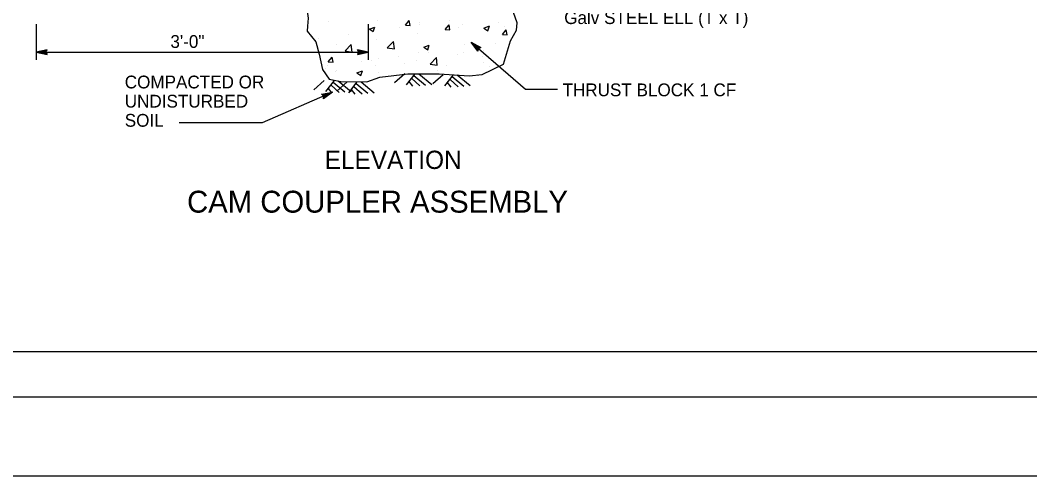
# Model space of a CAD drawing. Extents: x -893 to 867, y -474 to 712.
# Drawn here: x -567 to -13, y -474 to -224 of the extents above; entities that cross this region are included whole.
import ezdxf

# ---------------------------------------------------------------- set-up
doc = ezdxf.new("R2010")
doc.units = 0
for name, color, linetype in [('56 Stage 3 Anno', 7, 'Continuous'), ('57 Undefined', 7, 'Continuous'), ('59 Sndwall Anno', 7, 'Continuous'), ('border_PLOTTING-ELEMENTS', 7, 'Continuous'), ('border_rw_22x34_Cut_Lines', 7, 'Continuous'), ('border_SHEET', 7, 'Continuous')]:
    doc.layers.add(name, color=color, linetype=linetype)

msp = doc.modelspace()

# ---------------------------------------------------------------- linework, layer by layer
at = {"layer": '56 Stage 3 Anno'}
for p, q in [((-557.75, -226.47), (-557.75, -246.12)), ((-375.9, -226.47), (-375.9, -246.12)), ((-319.5, -236.51), (-289.73, -262.23)), ((-319.5, -236.51), (-319.5, -236.51)), ((-557.75, -241.92), (-375.9, -241.92)), ((-557.75, -241.92), (-557.75, -241.92)), ((-551.84, -240.61), (-551.84, -240.61)), ((-551.84, -243.23), (-551.84, -243.23)), ((-381.8, -240.61), (-381.8, -240.61)), ((-381.8, -243.24), (-381.8, -243.24)), ((-375.9, -241.92), (-375.9, -241.92)), ((-315.9, -241.37), (-315.9, -241.37)), ((-314.18, -239.39), (-314.18, -239.39)), ((-395.46, -263.83), (-433.94, -280.69)), ((-289.73, -262.23), (-272.17, -262.23)), ((-433.94, -280.69), (-479.51, -280.69))]:
    msp.add_line(p, q, dxfattribs=at)
for points in [[(-315.9, -241.37), (-319.5, -236.51), (-314.18, -239.39), (-314.56, -239.51), (-318.46, -237.4), (-315.83, -240.97), (-315.76, -240.57), (-317.44, -238.29), (-314.95, -239.64), (-315.34, -239.77), (-316.42, -239.18), (-315.69, -240.17), (-315.63, -239.86), (-314.18, -239.39), (-315.63, -239.86)], [(-551.84, -240.61), (-557.75, -241.92), (-551.84, -243.23), (-552.05, -242.88), (-556.38, -241.93), (-552.05, -240.96), (-552.26, -241.3), (-555.03, -241.92), (-552.26, -242.54), (-552.47, -242.19), (-553.67, -241.92), (-552.47, -241.65), (-552.63, -241.92), (-551.84, -243.23), (-552.63, -241.92)], [(-381.8, -243.24), (-375.9, -241.92), (-381.8, -240.61), (-381.59, -240.96), (-377.27, -241.92), (-381.59, -242.89), (-381.38, -242.54), (-378.62, -241.93), (-381.38, -241.31), (-381.17, -241.66), (-379.97, -241.93), (-381.18, -242.2), (-381.01, -241.92), (-381.8, -240.61), (-381.01, -241.92)], [(-401.4, -265), (-395.46, -263.83), (-400.35, -267.4), (-400.3, -267), (-396.72, -264.39), (-401.07, -265.23), (-400.74, -265.47), (-397.96, -264.92), (-400.24, -266.59), (-400.19, -266.19), (-399.2, -265.47), (-400.41, -265.7), (-400.15, -265.89), (-400.35, -267.4), (-400.15, -265.89)]]:
    msp.add_lwpolyline(points, close=True, dxfattribs=at)
at = {"layer": '59 Sndwall Anno'}
for p, q in [((-397.65, -225.01), (-397.65, -225.01)), ((-370.92, -224.76), (-370.92, -224.76)), ((-355.52, -227.03), (-353.42, -224.52)), ((-352.92, -227.25), (-353.42, -224.52)), ((-347.62, -225.75), (-347.62, -225.75)), ((-331.45, -224.79), (-331.45, -224.79)), ((-324.34, -226.73), (-324.34, -226.73)), ((-304.29, -225.81), (-304.29, -225.81)), ((-386.46, -232.03), (-386.46, -232.03)), ((-375.33, -229.13), (-373.15, -230.59)), ((-374.91, -229.13), (-372.34, -228.13)), ((-373.15, -230.59), (-372.34, -228.13)), ((-358.9, -228.41), (-358.9, -228.41)), ((-355.54, -227.03), (-352.92, -227.25)), ((-348.73, -231.68), (-348.73, -231.68)), ((-347.97, -226.97), (-347.97, -226.97)), ((-333.7, -229.48), (-331.6, -226.99)), ((-333.7, -229.48), (-331.1, -229.72)), ((-331.1, -229.72), (-331.6, -226.99)), ((-326.32, -228.61), (-326.32, -228.61)), ((-312.59, -228.72), (-309.51, -227.54)), ((-312.59, -228.72), (-310.4, -230.18)), ((-310.4, -230.18), (-309.51, -227.54)), ((-302.41, -232.23), (-300.3, -229.72)), ((-302.41, -232.23), (-299.82, -232.45)), ((-301.04, -227.71), (-301.04, -227.71)), ((-299.79, -232.45), (-300.3, -229.72)), ((-402.97, -234.21), (-402.97, -234.21)), ((-393.44, -237.75), (-393.44, -237.75)), ((-388.55, -241.22), (-385.15, -237.68)), ((-384.67, -241.83), (-385.15, -237.68)), ((-371.4, -234.95), (-371.4, -234.95)), ((-365.44, -239.54), (-362.06, -236.01)), ((-361.58, -240.15), (-362.06, -236.01)), ((-306.01, -237.36), (-306.01, -237.36)), ((-388.55, -241.22), (-384.67, -241.83)), ((-365.44, -239.54), (-361.56, -240.15)), ((-348.56, -242.31), (-348.56, -242.31)), ((-345.48, -239.16), (-342.43, -237.99)), ((-345.48, -239.16), (-343.3, -240.63)), ((-343.3, -240.63), (-342.43, -237.99)), ((-342.93, -242), (-342.93, -242)), ((-326.85, -243.14), (-326.85, -243.14)), ((-323.73, -242.18), (-323.73, -242.18)), ((-323.12, -237.94), (-323.12, -237.94)), ((-312.8, -240.74), (-312.8, -240.74)), ((-397.77, -247.22), (-395.68, -244.71)), ((-397.77, -247.22), (-395.16, -247.44)), ((-395.16, -247.44), (-395.66, -244.71)), ((-379.43, -247.06), (-379.43, -247.06)), ((-374, -246.67), (-374, -246.67)), ((-370.38, -245.62), (-370.38, -245.62)), ((-359.45, -244.18), (-359.45, -244.18)), ((-356.13, -248.04), (-356.13, -248.04)), ((-349.25, -246.21), (-349.25, -246.21)), ((-341.97, -248.44), (-338.56, -244.9)), ((-341.97, -248.44), (-338.08, -249.05)), ((-338.08, -249.05), (-338.56, -244.9)), ((-313.17, -244.14), (-313.17, -244.14)), ((-312.64, -247.52), (-312.64, -247.52)), ((-399.46, -251.03), (-399.46, -251.03)), ((-397.93, -249.25), (-397.93, -249.25)), ((-393.96, -252.28), (-393.96, -252.28)), ((-393.52, -251.93), (-393.52, -251.93)), ((-382.14, -253.24), (-379.08, -252.06)), ((-382.14, -253.24), (-379.98, -254.7)), ((-379.98, -254.7), (-379.08, -252.06)), ((-371.92, -249.48), (-371.92, -249.48)), ((-370.22, -252.91), (-370.22, -252.91)), ((-355.82, -253.72), (-361.53, -258.79)), ((-350.42, -253.76), (-355.12, -259.74)), ((-348.22, -253.78), (-341.02, -259.71)), ((-334.84, -254.25), (-340.55, -259.32)), ((-338.11, -251.88), (-338.11, -251.88)), ((-329.44, -254.28), (-334.14, -260.27)), ((-332.83, -249.03), (-332.83, -249.03)), ((-327.24, -254.31), (-320.04, -260.24)), ((-315.92, -254.15), (-315.92, -254.15)), ((-309.55, -250.01), (-309.55, -250.01)), ((-400.03, -257.47), (-405.73, -262.55)), ((-394.62, -257.51), (-399.32, -263.49)), ((-395.08, -258.41), (-388.64, -263.71)), ((-387.44, -258.11), (-393.15, -263.19)), ((-392.43, -257.53), (-385.22, -263.47)), ((-382.04, -258.15), (-386.74, -264.13)), ((-382.5, -259.05), (-376.06, -264.35)), ((-379.84, -258.17), (-372.64, -264.11)), ((-353.62, -258.02), (-351.56, -260.55)), ((-352.06, -256.3), (-347.66, -260.31)), ((-350.88, -254.65), (-344.44, -259.96)), ((-332.64, -258.55), (-330.58, -261.08)), ((-331.08, -256.83), (-326.68, -260.84)), ((-329.9, -255.18), (-323.46, -260.49)), ((-397.82, -261.77), (-395.76, -264.3)), ((-396.26, -260.06), (-391.86, -264.06)), ((-385.24, -262.42), (-383.18, -264.94)), ((-383.68, -260.7), (-379.28, -264.7))]:
    msp.add_line(p, q, dxfattribs=at)
msp.add_lwpolyline([(-409.59, -218.33), (-408.8, -223.3), (-409.19, -227.73), (-409.39, -230.37), (-404.54, -236.22), (-402.73, -243.09), (-400.92, -251.36), (-397.28, -256.62), (-390.82, -258.04), (-376.66, -258.23), (-369.59, -255.59), (-354.25, -253.78), (-337.08, -253.78), (-320.5, -254.79), (-313.43, -254.2), (-301.71, -248.55), (-297.87, -235.61), (-294.65, -229.76), (-294.25, -225.92), (-301.32, -206.13), (-306.56, -196.86), (-320.11, -190.99), (-337.47, -189.18), (-347.07, -188.42)], dxfattribs=at)
at = {"layer": 'border_PLOTTING-ELEMENTS'}
for points in [[(-893.45, -474.04), (866.55, -474.04), (866.55, 711.96), (-893.45, 711.96)], [(-863.45, 668.96), (836.55, 668.96), (836.55, -431.04), (-863.45, -431.04)]]:
    msp.add_lwpolyline(points, close=True, dxfattribs=at)
at = {"layer": 'border_rw_22x34_Cut_Lines'}
msp.add_lwpolyline([(-863.45, 668.96), (836.55, 668.96), (836.55, -431.04), (-863.45, -431.04)], close=True, dxfattribs=at)
at = {"layer": 'border_SHEET'}
msp.add_line((811.55, -406.04), (-813.45, -406.04), dxfattribs=at)

# ---------------------------------------------------------------- texts
at = {"layer": '57 Undefined'}
for s, height, p in [('Galv STEEL ELL (T x T)', 7, (-268.53, -226.49)), ('3\'-0"', 7, (-484.26, -239.56)), ('COMPACTED OR', 7, (-509.27, -261.76)), ('THRUST BLOCK 1 CF', 7, (-269.46, -266.06)), ('UNDISTURBED', 7, (-509.27, -272.26)), ('SOIL', 7, (-509.27, -282.76)), ('ELEVATION', 10, (-399.75, -305.9)), ('CAM COUPLER ASSEMBLY', 12, (-475.13, -329.84))]:
    msp.add_text(s, height=height, dxfattribs=at).set_placement(p)

doc.saveas('drawing.dxf')
